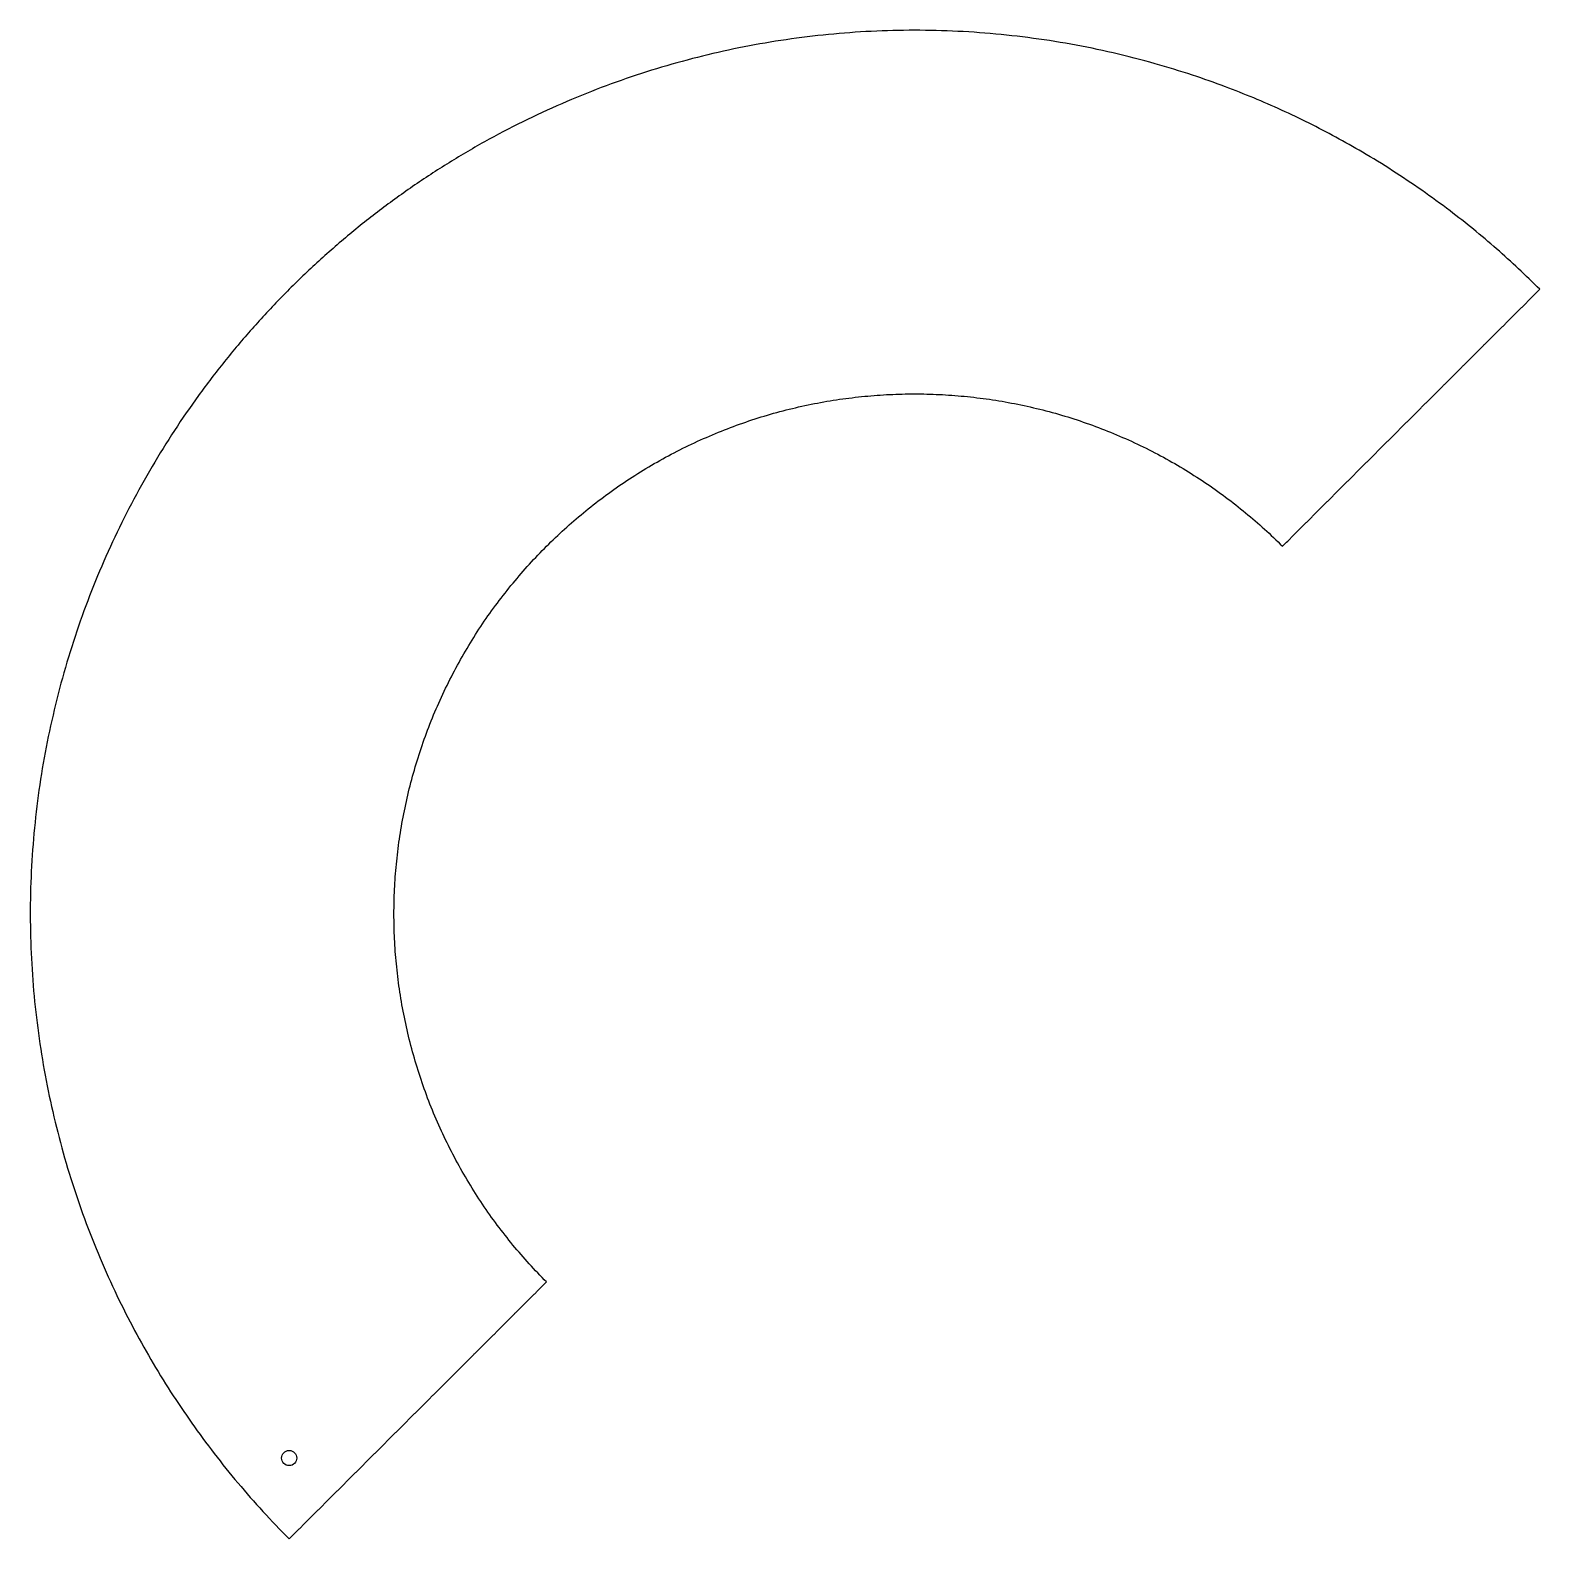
# Model space of a CAD drawing. Extents: x 78.9 to 97.5, y 104 to 122.7.
import ezdxf

# ---------------------------------------------------------------- set-up
doc = ezdxf.new("R2010")
doc.units = 0
doc.header["$LTSCALE"] = 12
doc.header["$MEASUREMENT"] = 0
doc.layers.add('MARKING', color=11, linetype='CONTINUOUS')
doc.layers.add('REPAD', color=7, linetype='CONTINUOUS')

msp = doc.modelspace()

# ---------------------------------------------------------------- linework, layer by layer
at = {"layer": 'MARKING'}
msp.add_circle((82.064, 105.02), 0.0938, dxfattribs=at)
at = {"layer": 'REPAD'}
for points, knots in [([(97.539, 119.484), (97.366, 119.657), (97.096, 119.91), (96.72, 120.227), (96.412, 120.47), (96.079, 120.712), (95.718, 120.955), (95.363, 121.173), (95.018, 121.368), (94.684, 121.542), (94.344, 121.704), (93.999, 121.854), (93.632, 121.999), (93.227, 122.143), (92.764, 122.285), (92.261, 122.414), (91.736, 122.522), (91.206, 122.603), (90.673, 122.659), (90.137, 122.689), (89.601, 122.692), (89.068, 122.669), (88.54, 122.621), (88.017, 122.547), (87.5, 122.449), (86.988, 122.326), (86.483, 122.179), (85.986, 122.007), (85.495, 121.811), (85.011, 121.59), (84.535, 121.344), (84.069, 121.073), (83.617, 120.779), (83.179, 120.463), (82.758, 120.126), (82.354, 119.769), (81.968, 119.393), (81.603, 119), (81.26, 118.593), (80.94, 118.173), (80.641, 117.739), (80.364, 117.292), (80.108, 116.832), (79.875, 116.361), (79.664, 115.876), (79.475, 115.379), (79.31, 114.868), (79.169, 114.348), (79.053, 113.82), (78.964, 113.287), (78.902, 112.751), (78.866, 112.212), (78.856, 111.672), (78.874, 111.136), (78.917, 110.605), (78.985, 110.081), (79.078, 109.563), (79.196, 109.05), (79.338, 108.543), (79.505, 108.043), (79.693, 107.558), (79.899, 107.093), (80.118, 106.655), (80.349, 106.239), (80.594, 105.839), (80.856, 105.451), (81.134, 105.074), (81.526, 104.587), (81.843, 104.241), (82.064, 104.02)], [0, 0, 0, 0, 0.021337, 0.032279, 0.042973, 0.055541, 0.068197, 0.080939, 0.091892, 0.102842, 0.113792, 0.124745, 0.135704, 0.148229, 0.162306, 0.177927, 0.193528, 0.209121, 0.224713, 0.240314, 0.255935, 0.271474, 0.286914, 0.302242, 0.317551, 0.332851, 0.348152, 0.363461, 0.378789, 0.394261, 0.409864, 0.42558, 0.441278, 0.456967, 0.472655, 0.488353, 0.50407, 0.519673, 0.535147, 0.550476, 0.565788, 0.581091, 0.596395, 0.611707, 0.627037, 0.642517, 0.658132, 0.673867, 0.689583, 0.70529, 0.720996, 0.736712, 0.752448, 0.768066, 0.783551, 0.798889, 0.814208, 0.829519, 0.84483, 0.860149, 0.875486, 0.890278, 0.904511, 0.918172, 0.931815, 0.945449, 0.959079, 0.972711, 1, 1, 1, 1]), ([(94.355, 116.304), (94.376, 116.326), (94.409, 116.358), (94.452, 116.402), (94.484, 116.434), (94.517, 116.466), (94.549, 116.499), (94.582, 116.531), (94.614, 116.564), (94.647, 116.596), (94.679, 116.629), (94.712, 116.661), (94.744, 116.694), (94.777, 116.726), (94.809, 116.759), (94.842, 116.791), (94.874, 116.824), (94.907, 116.856), (94.939, 116.888), (94.972, 116.921), (95.004, 116.953), (95.037, 116.986), (95.069, 117.018), (95.102, 117.051), (95.134, 117.083), (95.167, 117.116), (95.199, 117.148), (95.232, 117.181), (95.264, 117.213), (95.297, 117.246), (95.329, 117.278), (95.362, 117.31), (95.394, 117.343), (95.427, 117.375), (95.459, 117.408), (95.492, 117.44), (95.524, 117.473), (95.557, 117.505), (95.589, 117.538), (95.622, 117.57), (95.654, 117.603), (95.687, 117.635), (95.719, 117.667), (95.752, 117.7), (95.784, 117.732), (95.817, 117.765), (95.849, 117.797), (95.882, 117.83), (95.914, 117.862), (95.947, 117.895), (95.979, 117.927), (96.012, 117.959), (96.044, 117.992), (96.077, 118.024), (96.109, 118.057), (96.142, 118.089), (96.174, 118.122), (96.207, 118.154), (96.239, 118.187), (96.272, 118.219), (96.304, 118.252), (96.337, 118.284), (96.369, 118.316), (96.401, 118.349), (96.434, 118.381), (96.466, 118.414), (96.499, 118.446), (96.531, 118.479), (96.564, 118.511), (96.596, 118.543), (96.629, 118.576), (96.661, 118.608), (96.694, 118.641), (96.726, 118.673), (96.759, 118.706), (96.791, 118.738), (96.824, 118.771), (96.856, 118.803), (96.889, 118.835), (96.921, 118.868), (96.954, 118.9), (96.986, 118.933), (97.019, 118.965), (97.051, 118.998), (97.084, 119.03), (97.116, 119.062), (97.149, 119.095), (97.181, 119.127), (97.214, 119.16), (97.246, 119.192), (97.279, 119.225), (97.311, 119.257), (97.344, 119.289), (97.376, 119.322), (97.409, 119.354), (97.441, 119.387), (97.485, 119.43), (97.517, 119.462), (97.539, 119.484)], [0, 0, 0, 0, 0.020414, 0.030621, 0.040828, 0.051035, 0.061242, 0.071449, 0.081656, 0.091863, 0.10207, 0.112276, 0.122483, 0.132689, 0.142896, 0.153102, 0.163309, 0.173515, 0.183721, 0.193928, 0.204134, 0.21434, 0.224546, 0.234752, 0.244958, 0.255164, 0.265369, 0.275575, 0.285781, 0.295986, 0.306192, 0.316397, 0.326603, 0.336808, 0.347013, 0.357219, 0.367424, 0.377629, 0.387834, 0.398039, 0.408244, 0.418449, 0.428653, 0.438858, 0.449063, 0.459267, 0.469472, 0.479676, 0.48988, 0.500085, 0.510289, 0.520493, 0.530697, 0.540901, 0.551105, 0.561309, 0.571512, 0.581716, 0.59192, 0.602123, 0.612327, 0.62253, 0.632733, 0.642937, 0.65314, 0.663343, 0.673546, 0.683749, 0.693952, 0.704155, 0.714357, 0.72456, 0.734762, 0.744965, 0.755167, 0.76537, 0.775572, 0.785774, 0.795976, 0.806178, 0.81638, 0.826582, 0.836784, 0.846985, 0.857187, 0.867388, 0.87759, 0.887791, 0.897992, 0.908193, 0.918394, 0.928595, 0.938796, 0.948997, 0.959198, 0.969398, 0.979599, 1, 1, 1, 1]), ([(85.248, 107.2), (85.103, 107.345), (84.894, 107.575), (84.637, 107.902), (84.454, 108.16), (84.283, 108.429), (84.125, 108.707), (83.98, 108.993), (83.849, 109.287), (83.733, 109.588), (83.633, 109.893), (83.548, 110.201), (83.479, 110.512), (83.426, 110.824), (83.388, 111.135), (83.366, 111.444), (83.358, 111.752), (83.366, 112.06), (83.388, 112.369), (83.426, 112.68), (83.479, 112.992), (83.548, 113.303), (83.633, 113.612), (83.733, 113.917), (83.849, 114.217), (83.98, 114.511), (84.125, 114.797), (84.283, 115.076), (84.454, 115.344), (84.637, 115.602), (84.831, 115.848), (85.034, 116.083), (85.247, 116.306), (85.47, 116.518), (85.704, 116.721), (85.951, 116.915), (86.209, 117.097), (86.477, 117.268), (86.756, 117.427), (87.042, 117.571), (87.336, 117.702), (87.637, 117.818), (87.942, 117.918), (88.251, 118.003), (88.561, 118.072), (88.873, 118.125), (89.184, 118.162), (89.493, 118.185), (89.801, 118.192), (90.109, 118.185), (90.419, 118.162), (90.73, 118.125), (91.041, 118.072), (91.352, 118.003), (91.661, 117.918), (91.966, 117.818), (92.266, 117.702), (92.56, 117.571), (92.847, 117.427), (93.125, 117.268), (93.394, 117.097), (93.652, 116.915), (93.979, 116.658), (94.209, 116.449), (94.355, 116.304)], [0, 0, 0, 0, 0.030496, 0.04599, 0.061629, 0.07738, 0.093212, 0.109095, 0.125003, 0.14091, 0.156793, 0.172624, 0.188374, 0.204012, 0.219505, 0.234818, 0.25, 0.265182, 0.280495, 0.295988, 0.311626, 0.327376, 0.343207, 0.35909, 0.374997, 0.390905, 0.406788, 0.42262, 0.438371, 0.45401, 0.469504, 0.484818, 0.5, 0.515182, 0.530496, 0.54599, 0.561629, 0.57738, 0.593212, 0.609095, 0.625003, 0.64091, 0.656793, 0.672624, 0.688374, 0.704012, 0.719505, 0.734818, 0.75, 0.765182, 0.780495, 0.795988, 0.811626, 0.827376, 0.843207, 0.85909, 0.874997, 0.890905, 0.906788, 0.92262, 0.938371, 0.95401, 0.969504, 1, 1, 1, 1]), ([(82.064, 104.02), (82.086, 104.042), (82.118, 104.074), (82.162, 104.117), (82.194, 104.15), (82.227, 104.182), (82.259, 104.215), (82.292, 104.247), (82.324, 104.28), (82.357, 104.312), (82.389, 104.344), (82.422, 104.377), (82.454, 104.409), (82.487, 104.442), (82.519, 104.474), (82.552, 104.507), (82.584, 104.539), (82.617, 104.572), (82.649, 104.604), (82.682, 104.636), (82.714, 104.669), (82.747, 104.701), (82.779, 104.734), (82.811, 104.766), (82.844, 104.799), (82.876, 104.831), (82.909, 104.863), (82.941, 104.896), (82.974, 104.928), (83.006, 104.961), (83.039, 104.993), (83.071, 105.026), (83.104, 105.058), (83.136, 105.09), (83.169, 105.123), (83.201, 105.155), (83.234, 105.188), (83.266, 105.22), (83.299, 105.253), (83.331, 105.285), (83.364, 105.318), (83.396, 105.35), (83.429, 105.382), (83.461, 105.415), (83.494, 105.447), (83.526, 105.48), (83.559, 105.512), (83.591, 105.545), (83.624, 105.577), (83.656, 105.61), (83.689, 105.642), (83.721, 105.675), (83.754, 105.707), (83.786, 105.739), (83.819, 105.772), (83.851, 105.804), (83.884, 105.837), (83.916, 105.869), (83.949, 105.902), (83.981, 105.934), (84.014, 105.967), (84.046, 105.999), (84.079, 106.031), (84.111, 106.064), (84.144, 106.096), (84.176, 106.129), (84.209, 106.161), (84.241, 106.194), (84.274, 106.226), (84.306, 106.259), (84.339, 106.291), (84.371, 106.324), (84.404, 106.356), (84.436, 106.389), (84.469, 106.421), (84.501, 106.453), (84.534, 106.486), (84.566, 106.518), (84.599, 106.551), (84.631, 106.583), (84.664, 106.616), (84.696, 106.648), (84.728, 106.681), (84.761, 106.713), (84.793, 106.746), (84.826, 106.778), (84.858, 106.811), (84.891, 106.843), (84.923, 106.875), (84.956, 106.908), (84.988, 106.94), (85.021, 106.973), (85.053, 107.005), (85.086, 107.038), (85.118, 107.07), (85.151, 107.103), (85.194, 107.146), (85.227, 107.178), (85.248, 107.2)], [0, 0, 0, 0, 0.020401, 0.030602, 0.040802, 0.051003, 0.061204, 0.071405, 0.081606, 0.091807, 0.102008, 0.112209, 0.12241, 0.132612, 0.142813, 0.153015, 0.163216, 0.173418, 0.18362, 0.193822, 0.204024, 0.214226, 0.224428, 0.23463, 0.244833, 0.255035, 0.265238, 0.27544, 0.285643, 0.295845, 0.306048, 0.316251, 0.326454, 0.336657, 0.34686, 0.357063, 0.367267, 0.37747, 0.387673, 0.397877, 0.40808, 0.418284, 0.428488, 0.438691, 0.448895, 0.459099, 0.469303, 0.479507, 0.489711, 0.499915, 0.51012, 0.520324, 0.530528, 0.540733, 0.550937, 0.561142, 0.571347, 0.581551, 0.591756, 0.601961, 0.612166, 0.622371, 0.632576, 0.642781, 0.652987, 0.663192, 0.673397, 0.683603, 0.693808, 0.704014, 0.714219, 0.724425, 0.734631, 0.744836, 0.755042, 0.765248, 0.775454, 0.78566, 0.795866, 0.806072, 0.816279, 0.826485, 0.836691, 0.846898, 0.857104, 0.867311, 0.877517, 0.887724, 0.89793, 0.908137, 0.918344, 0.928551, 0.938758, 0.948965, 0.959172, 0.969379, 0.979586, 1, 1, 1, 1])]:
    msp.add_open_spline(points, degree=3, knots=knots, dxfattribs=at)

doc.saveas('drawing.dxf')
